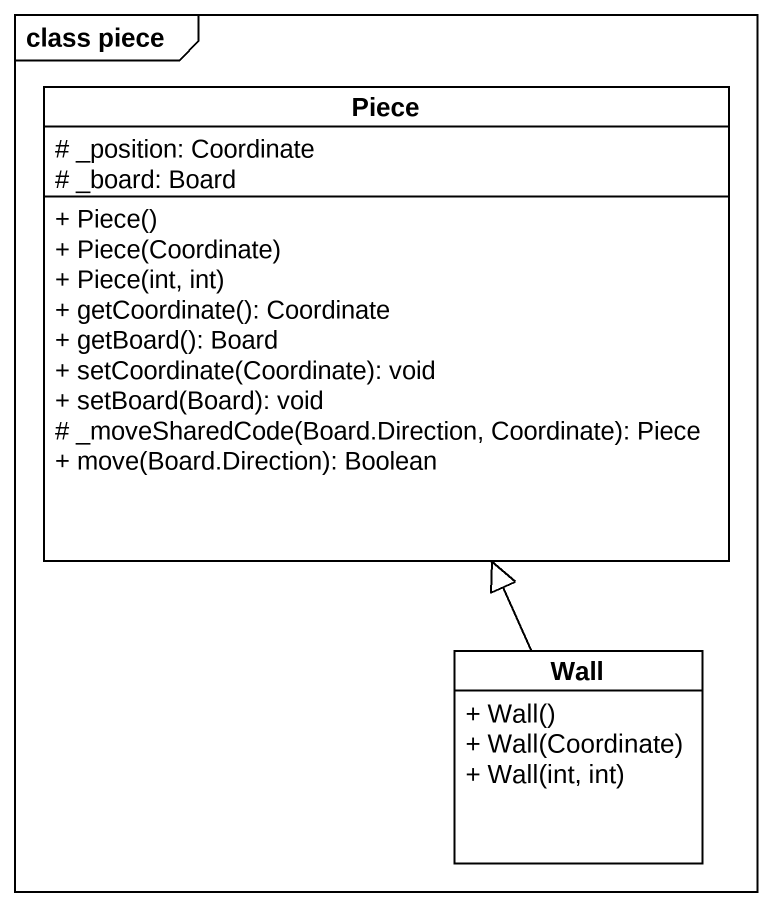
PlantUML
@startuml
mainframe class piece
hide circle
hide empty members
skinparam classAttributeIconSize 0
class Piece {
  # _position: Coordinate
  # _board: Board
  + Piece()
  + Piece(Coordinate)
  + Piece(int, int)
  + getCoordinate(): Coordinate
  + getBoard(): Board
  + setCoordinate(Coordinate): void
  + setBoard(Board): void
  # _moveSharedCode(Board.Direction, Coordinate): Piece
  + move(Board.Direction): Boolean
}
class Wall {
  + Wall()
  + Wall(Coordinate)
  + Wall(int, int)
}
Wall -up-|> Piece
@enduml
